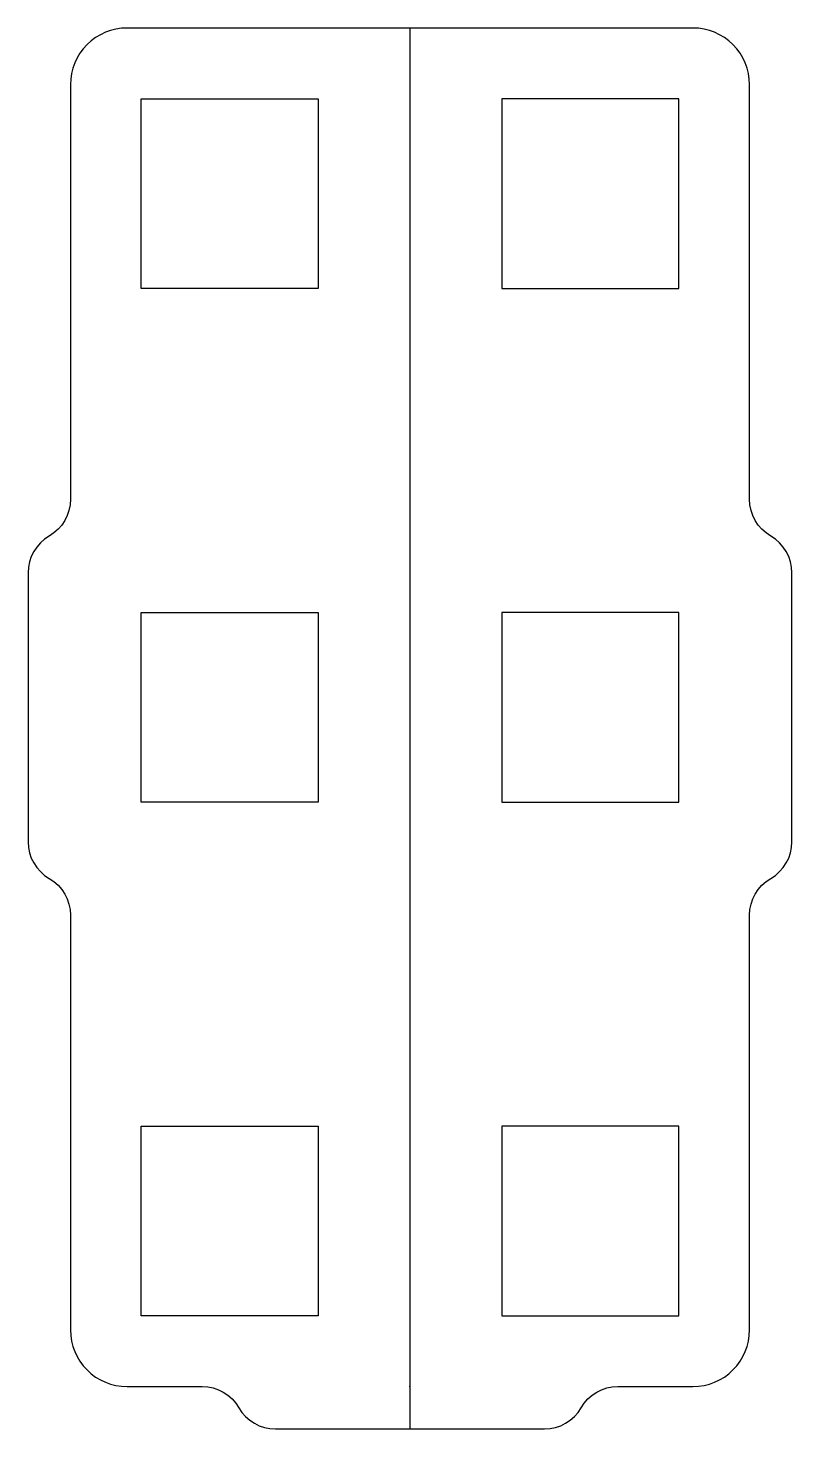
# Model space of a CAD drawing. Header units: millimetres. Extents: x 120.7 to 174.7, y -4 to 95.
import ezdxf

# ---------------------------------------------------------------- set-up
doc = ezdxf.new("R2010")
doc.units = ezdxf.units.MM
doc.layers.get('0').update_dxf_attribs({"linetype": 'CONTINUOUS'})

msp = doc.modelspace()

# ---------------------------------------------------------------- linework, layer by layer
msp.add_line((147.72, 94.961), (147.72, -4.039))
msp.add_lwpolyline([(120.72, 56.461), (120.72, 37.461, 0.267949), (122.22, 34.863, -0.267949), (123.72, 32.265), (123.72, 2.961, 0.414214), (127.72, -1.039), (133.024, -1.039, -0.267949), (135.622, -2.539, 0.267949), (138.22, -4.039), (157.22, -4.039, 0.267949), (159.818, -2.539, -0.267949), (162.416, -1.039), (167.72, -1.039, 0.414214), (171.72, 2.961), (171.72, 32.265, -0.267949), (173.22, 34.863, 0.267949), (174.72, 37.461), (174.72, 56.461, 0.267949), (173.22, 59.059, -0.267949), (171.72, 61.657), (171.72, 90.961, 0.414214), (167.72, 94.961), (127.72, 94.961, 0.414214), (123.72, 90.961), (123.72, 61.657, -0.267949), (122.22, 59.059, 0.267949)], format="xyb", close=True)
for points in [[(128.72, 89.961), (141.22, 89.961), (141.22, 76.561), (128.72, 76.561)], [(166.72, 76.561), (166.72, 89.961), (154.22, 89.961), (154.22, 76.561)], [(128.72, 53.661), (141.22, 53.661), (141.22, 40.261), (128.72, 40.261)], [(154.22, 40.261), (166.72, 40.261), (166.72, 53.661), (154.22, 53.661)], [(128.72, 17.361), (141.22, 17.361), (141.22, 3.961), (128.72, 3.961)], [(154.22, 3.961), (166.72, 3.961), (166.72, 17.361), (154.22, 17.361)]]:
    msp.add_lwpolyline(points, close=True)
msp.add_point((147.72, -1.039))

doc.saveas('drawing.dxf')
